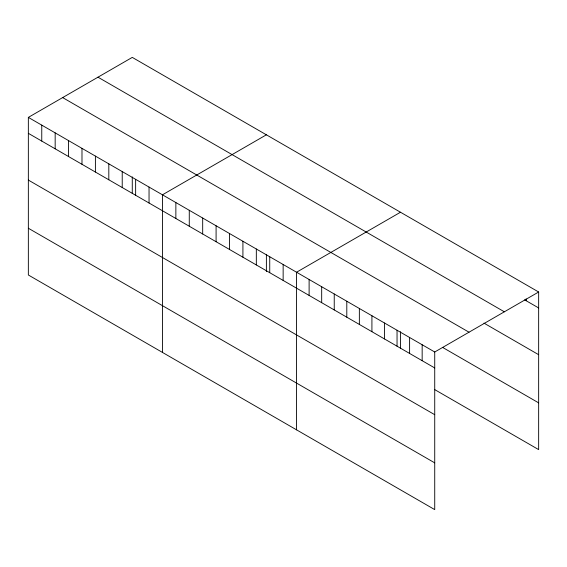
<?xml version="1.0" encoding="UTF-8"?>
<svg xmlns="http://www.w3.org/2000/svg" width="567" height="567" viewBox="0 0 567 567"><rect width="100%" height="100%" fill="white"/><g stroke="black" fill="none" stroke-linecap="round" stroke-linejoin="round"><path stroke-width="0.85" d="M28.35 117.39L434.726 352.001L434.726 509.613L28.35 274.995L28.35 117.39L132.274 57.387L538.65 292.005L538.65 449.61L434.471 389.465M266.384 134.811L162.453 194.807L162.453 352.419M400.486 212.235L296.555 272.231L296.555 429.843M434.726 352.001L538.65 292.005M524.61 299.844L538.65 307.945M97.985 77.183L504.354 311.8M483.977 323.133L538.65 354.694M62.646 97.588L469.015 332.205M442.6 347.408L538.65 402.861M28.35 133.33L434.726 367.948M28.35 180.079L434.726 414.697M28.35 228.246L434.726 462.863M526.091 298.922L526.091 300.694M422.16 344.75L422.16 360.697M409.601 337.5L409.601 353.447M400.486 331.752L400.486 348.202M397.042 330.249L397.042 346.196M384.483 322.999L384.483 338.946M371.917 315.748L371.917 331.688M359.358 308.491L359.358 324.437M346.798 301.24L346.798 317.187M334.239 293.99L334.239 309.936M321.68 286.739L321.68 302.686M309.114 279.488L309.114 295.428M283.146 264.491L283.146 280.438M269.736 256.752L269.736 272.692M266.384 254.328L266.384 271.643M256.327 249.005L256.327 264.952M242.917 241.266L242.917 257.212M229.507 233.519L229.507 249.466M216.091 225.779L216.091 241.726M202.681 218.04L202.681 233.98M189.272 210.293L189.272 226.24M175.862 202.554L175.862 218.501M149.043 187.067L149.043 203.014M135.633 179.328L135.633 195.275M132.274 176.904L132.274 193.354M122.224 171.581L122.224 187.528M108.814 163.842L108.814 179.789M95.405 156.095L95.405 172.042M81.988 148.356L81.988 164.302M68.579 140.616L68.579 156.563M55.169 132.869L55.169 148.816M41.76 125.13L41.76 141.077"/></g></svg>
